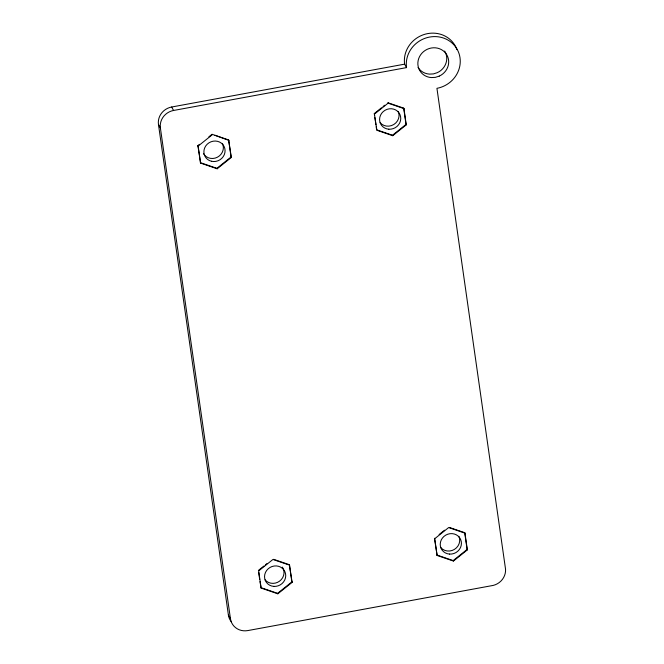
<?xml version="1.0" encoding="UTF-8"?>
<svg xmlns="http://www.w3.org/2000/svg" width="664" height="664" viewBox="0 0 664 664"><rect width="100%" height="100%" fill="white"/><g stroke="black" fill="none" stroke-linecap="round" stroke-linejoin="round"><path stroke-width="1" d="M214.978 135.257L228.64 139.946L231.338 157.443L217.169 168.789L200.578 163.095L197.88 145.599L199.457 144.337M208.903 136.776L212.048 134.252L228.906 140.411M200.578 163.095L198.146 146.072L212.306 134.726M200.312 162.63L216.912 168.316L231.072 156.97L228.64 139.946M374.604 115.569L374.313 113.536L381.468 107.8M383.062 106.522L384.655 105.252M374.571 114.009L388.1 103.169L403.953 108.605L406.268 124.865L392.748 135.705L376.895 130.268L374.313 113.536M376.197 126.749L376.629 129.804L392.482 135.232L406.011 124.4L403.687 108.132L387.834 102.704L388.1 103.169M258.404 570.434L263.957 565.985M265.542 564.715L267.127 563.446M260.852 587.599L277.585 593.334L291.869 581.896L289.413 564.732L292.127 582.369L277.851 593.807L261.118 588.072L259.989 581.539M439.111 534.528L444.523 530.196M437.119 555.461L434.729 538.72L448.656 527.565L464.966 533.159L467.356 549.9L453.437 561.055L437.119 555.461L434.613 539.234M436.854 554.988L453.172 560.582L467.099 549.435L464.709 532.686L449.354 527.423M231.487 621.985A15.637 14.691 -29.1 0 1 228.391 615.038L158.464 124.475A15.637 14.691 -29.1 0 1 171.652 107.012L404.617 64.151A27.373 25.705 -29.1 0 1 425.209 34.171A27.373 25.705 -29.1 0 1 456.94 49.634M230.449 618.732L160.381 127.92A15.637 14.691 -29.1 0 1 173.57 110.465L406.542 67.603A27.373 25.705 -29.1 0 1 429.616 37.051A27.373 25.705 -29.1 0 1 460.011 57.776A27.373 25.705 -29.1 0 1 436.937 88.329L505.254 567.147A15.637 14.691 -29.1 0 1 493.31 585.391L247.821 630.576A15.637 14.691 -29.1 0 1 230.449 618.732L228.391 615.038M273.609 559.312L288.483 564.408M289.678 565.197L272.945 559.461L258.661 570.899L261.118 588.072M404.617 64.151L406.542 67.603M403.687 108.132L403.953 108.605M406.011 124.4L406.268 124.865M392.482 135.232L392.748 135.705M464.709 532.686L464.966 533.159M467.099 549.435L467.356 549.9M231.072 156.97L231.338 157.443M453.172 560.582L453.437 561.055M434.472 538.247L434.729 538.72M216.912 168.316L217.169 168.789M197.88 145.599L198.146 146.072M171.652 107.012L173.57 110.465M158.464 124.475L160.381 127.92M291.869 581.896L292.127 582.369M277.585 593.334L277.851 593.807M374.894 117.603L375.907 124.716M258.694 572.451L259.699 579.523M458.899 536.329A10.748 10.101 -29.1 0 1 454.466 549.369A10.748 10.101 -29.1 0 1 440.747 547.518M222.506 143.665A10.748 10.101 -29.1 0 1 217.41 157.21A10.748 10.101 -29.1 0 1 203.45 153.583M444.664 51.037A15.637 14.683 -29.1 0 1 437.327 72.658L433.451 73.903L429.425 74.119A15.629 14.683 -29.1 0 1 418.038 67.438M282.341 567.106A10.748 10.101 -29.1 0 1 279.561 581.158A10.748 10.101 -29.1 0 1 265.06 579.821M398.242 111.452A10.748 10.101 -29.1 0 1 393.818 124.492A10.748 10.101 -29.1 0 1 380.09 122.632M439.253 76.111L435.368 77.356L431.343 77.572A15.637 14.683 -29.1 0 1 419.557 56.589A15.637 14.683 -29.1 0 1 444.589 51.983A15.637 14.683 -29.1 0 1 439.253 76.111M449.495 554.091A10.748 10.101 -29.1 0 0 460.592 539.384A10.748 10.101 -29.1 0 0 442.382 538.106A10.748 10.101 -29.1 0 0 449.495 554.091M211.442 161.261A10.748 10.101 -29.1 0 0 224.789 148.387A10.748 10.101 -29.1 0 0 207.201 144.221A10.748 10.101 -29.1 0 0 211.442 161.261M273.809 586.395A10.748 10.101 -29.1 0 0 284.906 571.696A10.748 10.101 -29.1 0 0 266.687 570.409A10.748 10.101 -29.1 0 0 273.809 586.395M388.838 129.206A10.748 10.101 -29.1 0 0 399.935 114.507A10.748 10.101 -29.1 0 0 381.725 113.22A10.748 10.101 -29.1 0 0 388.838 129.206"/></g></svg>
